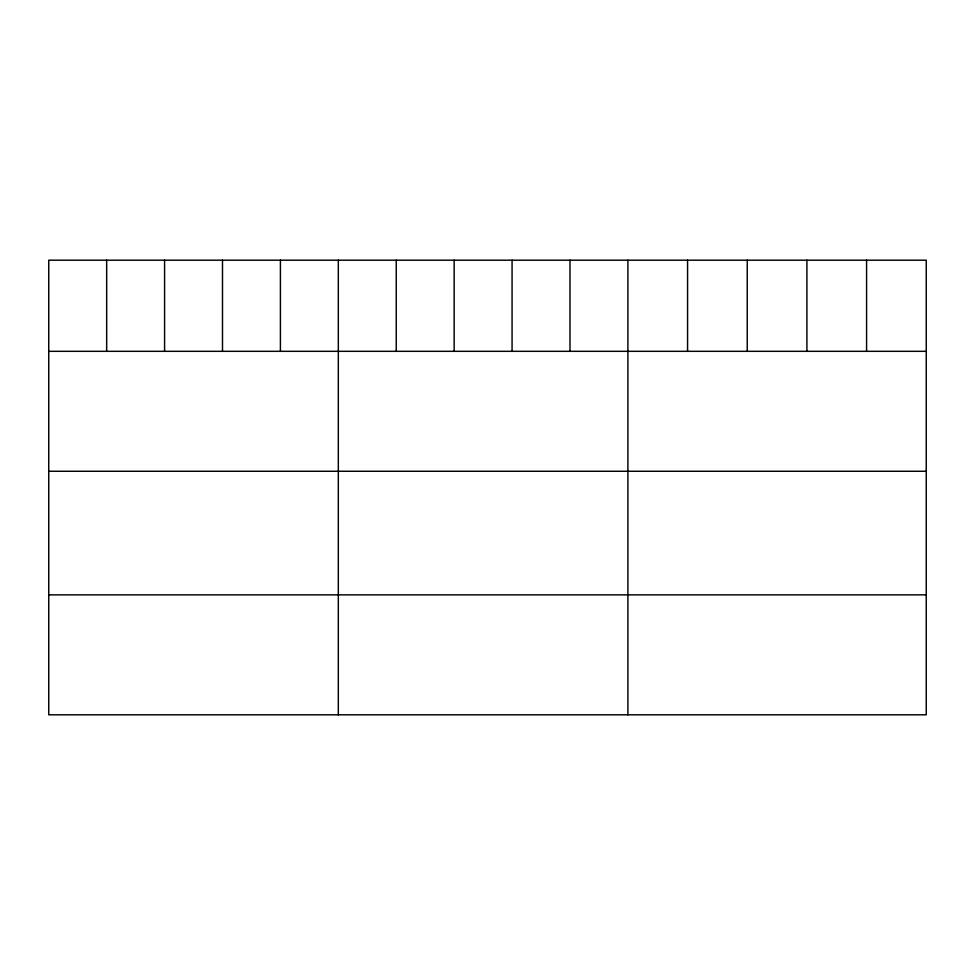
<?xml version="1.0" encoding="UTF-8"?>
<svg xmlns="http://www.w3.org/2000/svg" width="975" height="975" viewBox="0 0 975 975"><rect width="100%" height="100%" fill="white"/><g stroke="black" fill="none" stroke-linecap="round" stroke-linejoin="round"><path stroke-width="1.46" d="M926.25 351.317L926.25 714.809L48.75 714.809L48.75 260.191L926.25 260.191L926.25 351.317L48.75 351.317M48.75 471.266L926.25 471.266M48.75 594.86L926.25 594.86M866.58 260.191L866.58 351.317M806.91 260.191L806.91 351.317M747.24 260.191L747.24 351.317M687.57 260.191L687.57 351.317M627.9 260.191L627.9 714.809M569.985 260.191L569.985 351.317M512.07 260.191L512.07 351.317M454.155 260.191L454.155 351.317M396.24 260.191L396.24 351.317M338.325 260.191L338.325 714.809M280.41 260.191L280.41 351.317M222.495 260.191L222.495 351.317M164.58 260.191L164.58 351.317M106.665 260.191L106.665 351.317"/></g></svg>
